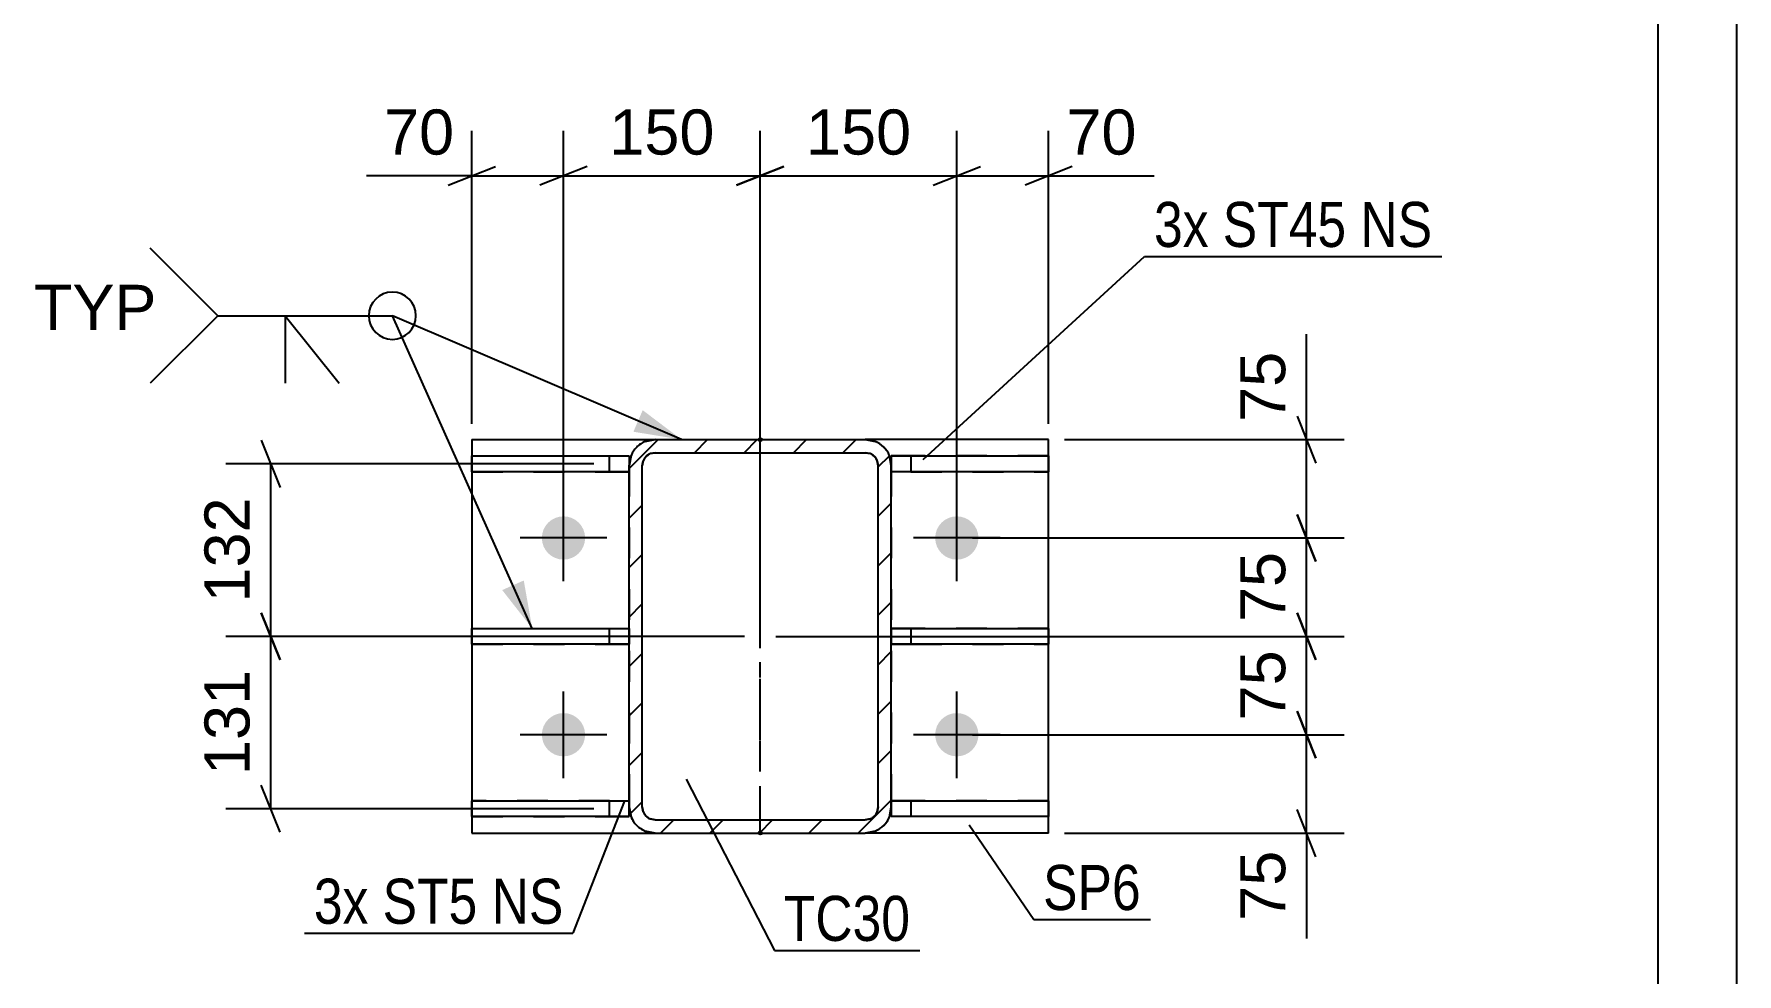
# Model space of a CAD drawing. Header units: millimetres. Extents: x -163 to 431, y -189 to 231.
# Drawn here: x 322.7 to 431, y 1.3 to 61 of the extents above; entities that cross this region are included whole.
import ezdxf

# ---------------------------------------------------------------- set-up
doc = ezdxf.new("R2010")
doc.units = ezdxf.units.MM
doc.linetypes.add('DXK_LINE_DOT2', pattern=[3.9198, 1.9599, -1.9599])
doc.linetypes.add('DXK_LINE_DOT3', pattern=[5.9187, 2.979, -0.9799, 0.9799, -0.9799])
doc.styles.add('Arial', font='ARIAL.TTF', dxfattribs={"height": 0.2})
doc.styles.add('Arial Narrow', font='ARIALN.TTF', dxfattribs={"height": 0.2})

# ---------------------------------------------------------------- blocks, each defined once
blk = doc.blocks.new('Unknown-284932107-1134')
at = {"color": 5, "linetype": 'Continuous'}
for p, q in [((430.97, -188.79), (430.97, 231.21)), ((425.97, -183.79), (425.97, 226.21))]:
    blk.add_line(p, q, dxfattribs=at)
blk = doc.blocks.new('Part-284932107-3740 - 3738')
at = {"linetype": 'Continuous'}
h = blk.add_hatch(dxfattribs=at)
h.set_pattern_fill('', scale=0.7, style=0, pattern_type=0)
h.set_pattern_definition([(45, (377.0957, 34.2452), (-1.57154, 1.57154), [])])
h.paths.add_polyline_path([(377.22, 33.61), (377.1, 34.25), (376.73, 34.79), (376.19, 35.15), (375.56, 35.27), (362.22, 35.27), (361.58, 35.15), (361.04, 34.79), (360.68, 34.25), (360.56, 33.61), (360.56, 11.94), (360.68, 11.3), (361.04, 10.76), (361.58, 10.4), (362.22, 10.27), (375.56, 10.27), (376.19, 10.4), (376.73, 10.76), (377.1, 11.3), (377.22, 11.94)])
h.paths.add_polyline_path([(376.33, 11.62), (376.15, 11.35), (375.87, 11.17), (375.56, 11.11), (362.22, 11.11), (361.9, 11.17), (361.63, 11.35), (361.45, 11.62), (361.39, 11.94), (361.39, 33.61), (361.45, 33.93), (361.63, 34.2), (361.9, 34.38), (362.22, 34.44), (375.56, 34.44), (375.87, 34.38), (376.15, 34.2), (376.33, 33.93), (376.39, 33.61), (376.39, 11.94)])
at = {"color": 7, "linetype": 'DXK_LINE_DOT2'}
for p, q in [((361.58, 35.15), (362.22, 35.27)), ((362.22, 35.27), (375.56, 35.27)), ((375.56, 35.27), (376.19, 35.15)), ((360.56, 33.61), (360.68, 34.25)), ((360.56, 33.61), (360.56, 11.94)), ((361.45, 33.93), (361.39, 33.61)), ((361.39, 11.94), (361.39, 33.61)), ((362.22, 34.44), (361.9, 34.38)), ((362.22, 34.44), (375.56, 34.44)), ((375.87, 34.38), (375.56, 34.44)), ((376.39, 33.61), (376.33, 33.93)), ((376.39, 11.94), (376.39, 33.61)), ((377.1, 34.25), (377.22, 33.61)), ((377.22, 33.61), (377.22, 11.94)), ((360.68, 11.3), (360.56, 11.94)), ((361.39, 11.94), (361.45, 11.62)), ((376.33, 11.62), (376.39, 11.94)), ((377.22, 11.94), (377.1, 11.3)), ((361.9, 11.17), (362.22, 11.11)), ((362.22, 11.11), (375.56, 11.11)), ((375.56, 11.11), (375.87, 11.17)), ((362.22, 10.27), (361.58, 10.4)), ((362.22, 10.27), (375.56, 10.27)), ((376.19, 10.4), (375.56, 10.27))]:
    blk.add_line(p, q, dxfattribs=at)
at = {"color": 2, "linetype": 'Continuous'}
for p, q in [((362.22, 35.27), (361.58, 35.15)), ((362.22, 35.27), (375.56, 35.27)), ((376.19, 35.15), (375.56, 35.27)), ((360.68, 34.25), (360.56, 33.61)), ((360.56, 11.94), (360.56, 33.61)), ((361.39, 33.61), (361.45, 33.93)), ((361.39, 11.94), (361.39, 33.61)), ((361.9, 34.38), (362.22, 34.44)), ((362.22, 34.44), (375.56, 34.44)), ((375.56, 34.44), (375.87, 34.38)), ((376.33, 33.93), (376.39, 33.61)), ((376.39, 11.94), (376.39, 33.61)), ((377.22, 33.61), (377.1, 34.25)), ((377.22, 11.94), (377.22, 33.61)), ((360.56, 11.94), (360.68, 11.3)), ((361.45, 11.62), (361.39, 11.94)), ((376.39, 11.94), (376.33, 11.62)), ((377.1, 11.3), (377.22, 11.94)), ((362.22, 11.11), (361.9, 11.17)), ((362.22, 11.11), (375.56, 11.11)), ((375.87, 11.17), (375.56, 11.11)), ((361.58, 10.4), (362.22, 10.27)), ((362.22, 10.27), (375.56, 10.27)), ((375.56, 10.27), (376.19, 10.4))]:
    blk.add_line(p, q, dxfattribs=at)
at = {"color": 7, "linetype": 'DXK_LINE_DOT3'}
blk.add_line((368.89, 22.77), (368.89, 22.77), dxfattribs=at)
at = {"color": 7, "linetype": 'DXK_LINE_DOT2'}
for centre, radius, start, end in [((362.22, 33.61), 1.67, 112.5, 157.5), ((375.56, 33.61), 1.67, 22.5, 67.5), ((362.22, 33.61), 0.833, 112.5, 157.5), ((375.56, 33.61), 0.833, 22.5, 67.5), ((362.22, 11.94), 1.67, 202.5, 247.5), ((362.22, 11.94), 0.833, 202.5, 247.5), ((375.56, 11.94), 0.833, 292.5, 337.5), ((375.56, 11.94), 1.67, 292.5, 337.5)]:
    blk.add_arc(centre, radius, start, end, dxfattribs=at)
at = {"color": 2, "linetype": 'Continuous'}
for centre, radius, start, end in [((362.22, 33.61), 1.67, 112.5, 157.5), ((375.56, 33.61), 1.67, 22.5, 67.5), ((362.22, 33.61), 0.833, 112.5, 157.5), ((375.56, 33.61), 0.833, 22.5, 67.5), ((362.22, 11.94), 1.67, 202.5, 247.5), ((362.22, 11.94), 0.833, 202.5, 247.5), ((375.56, 11.94), 0.833, 292.5, 337.5), ((375.56, 11.94), 1.67, 292.5, 337.5)]:
    blk.add_arc(centre, radius, start, end, dxfattribs=at)
blk = doc.blocks.new('Part-284932107-3762 - 3738')
at = {"linetype": 'Continuous'}
for points in [[(368.89, 35.17, -1), (368.89, 35.37, -1)], [(368.89, 10.17, -1), (368.89, 10.37, -1)]]:
    blk.add_hatch(color=246, dxfattribs=at).paths.add_polyline_path(points)
at = {"color": 2, "linetype": 'Continuous'}
for p, q in [((350.56, 35.27), (350.56, 10.27)), ((350.56, 35.27), (362.22, 35.27)), ((387.22, 35.27), (375.56, 35.27)), ((387.22, 10.27), (387.22, 35.27)), ((350.56, 10.27), (362.22, 10.27)), ((387.22, 10.27), (375.56, 10.27))]:
    blk.add_line(p, q, dxfattribs=at)
at = {"color": 7, "linetype": 'DXK_LINE_DOT2'}
for p, q in [((362.22, 35.27), (375.56, 35.27)), ((362.22, 10.27), (375.56, 10.27))]:
    blk.add_line(p, q, dxfattribs=at)
at = {"color": 7, "linetype": 'DXK_LINE_DOT3'}
blk.add_line((368.89, 10.27), (368.89, 35.27), dxfattribs=at)
at = {"color": 246, "linetype": 'DXK_LINE_DOT2'}
blk.add_line((368.89, 10.27), (368.89, 35.27), dxfattribs=at)
at = {"color": 246, "linetype": 'Continuous'}
for centre in [(368.89, 35.27), (368.89, 10.27)]:
    blk.add_circle(centre, 0.1, dxfattribs=at)
blk = doc.blocks.new('Part-284932107-3766 - 3738')
at = {"color": 2, "linetype": 'Continuous'}
for p, q in [((350.56, 22.27), (350.56, 23.27)), ((350.56, 23.27), (360.56, 23.27)), ((360.56, 22.27), (350.56, 22.27))]:
    blk.add_line(p, q, dxfattribs=at)
at = {"color": 7, "linetype": 'DXK_LINE_DOT2'}
for p, q in [((350.56, 23.27), (359.31, 23.27)), ((359.31, 22.27), (359.31, 23.27)), ((359.31, 23.27), (360.56, 23.27)), ((360.56, 23.27), (360.56, 22.27)), ((350.56, 22.27), (359.31, 22.27)), ((359.31, 22.27), (360.56, 22.27)), ((360.56, 22.27), (360.56, 22.27))]:
    blk.add_line(p, q, dxfattribs=at)
blk = doc.blocks.new('Part-284932107-3767 - 3738')
at = {"color": 2, "linetype": 'Continuous'}
for p, q in [((350.56, 33.23), (350.56, 34.23)), ((350.56, 34.23), (360.56, 34.23)), ((360.56, 34.23), (360.56, 33.61)), ((360.56, 33.23), (350.56, 33.23))]:
    blk.add_line(p, q, dxfattribs=at)
at = {"color": 7, "linetype": 'DXK_LINE_DOT2'}
for p, q in [((350.56, 34.23), (359.31, 34.23)), ((359.31, 33.23), (359.31, 34.23)), ((359.31, 34.23), (360.56, 34.23)), ((360.56, 33.61), (360.56, 33.23)), ((350.56, 33.23), (359.31, 33.23)), ((359.31, 33.23), (360.56, 33.23)), ((360.56, 33.23), (360.56, 33.23))]:
    blk.add_line(p, q, dxfattribs=at)
blk = doc.blocks.new('Bolt-284932107-3800 - 3738')
at = {"linetype": 'Continuous'}
for points in [[(355.01, 29.02, -1), (357.76, 29.02, -1)], [(380.01, 29.02, -1), (382.76, 29.02, -1)], [(355.01, 16.52, -1), (357.76, 16.52, -1)], [(380.01, 16.52, -1), (382.76, 16.52, -1)]]:
    blk.add_hatch(color=1, dxfattribs=at).paths.add_polyline_path(points)
at = {"color": 1, "linetype": 'Continuous'}
for p, q in [((356.39, 26.27), (356.39, 31.77)), ((381.39, 26.27), (381.39, 31.77)), ((359.14, 29.02), (353.64, 29.02)), ((384.14, 29.02), (378.64, 29.02)), ((356.39, 13.77), (356.39, 19.27)), ((381.39, 13.77), (381.39, 19.27)), ((359.14, 16.52), (353.64, 16.52)), ((384.14, 16.52), (378.64, 16.52))]:
    blk.add_line(p, q, dxfattribs=at)
blk = doc.blocks.new('Part-284932107-3768 - 3738')
at = {"color": 2, "linetype": 'Continuous'}
for p, q in [((350.56, 11.32), (350.56, 12.32)), ((350.56, 12.32), (360.56, 12.32)), ((360.56, 11.32), (360.56, 11.94)), ((360.56, 11.32), (350.56, 11.32)), ((360.56, 11.32), (360.56, 11.32))]:
    blk.add_line(p, q, dxfattribs=at)
at = {"color": 7, "linetype": 'DXK_LINE_DOT2'}
for p, q in [((359.31, 12.32), (350.56, 12.32)), ((359.31, 11.32), (359.31, 12.32)), ((359.31, 12.32), (360.56, 12.32)), ((360.56, 12.32), (360.56, 11.94)), ((350.56, 11.32), (359.31, 11.32)), ((359.31, 11.32), (360.56, 11.32)), ((360.56, 11.32), (360.56, 11.32))]:
    blk.add_line(p, q, dxfattribs=at)
blk = doc.blocks.new('Part-284932107-7744 - 3738')
at = {"color": 2, "linetype": 'Continuous'}
for p, q in [((377.22, 34.23), (377.22, 34.23)), ((377.22, 34.23), (387.22, 34.23)), ((377.22, 34.23), (377.22, 33.61)), ((387.22, 34.23), (387.22, 33.23)), ((387.22, 33.23), (377.22, 33.23))]:
    blk.add_line(p, q, dxfattribs=at)
at = {"color": 7, "linetype": 'DXK_LINE_DOT2'}
for p, q in [((378.47, 34.23), (377.22, 34.23)), ((377.22, 33.23), (377.22, 33.61)), ((387.22, 34.23), (378.47, 34.23)), ((378.47, 34.23), (378.47, 33.23)), ((378.47, 33.23), (377.22, 33.23)), ((378.47, 33.23), (387.22, 33.23))]:
    blk.add_line(p, q, dxfattribs=at)
blk = doc.blocks.new('Part-284932107-7743 - 3738')
at = {"color": 2, "linetype": 'Continuous'}
for p, q in [((377.22, 23.27), (387.22, 23.27)), ((387.22, 23.27), (387.22, 22.27)), ((387.22, 22.27), (377.22, 22.27))]:
    blk.add_line(p, q, dxfattribs=at)
at = {"color": 7, "linetype": 'DXK_LINE_DOT2'}
for p, q in [((378.47, 23.27), (377.22, 23.27)), ((377.22, 23.27), (377.22, 23.27)), ((377.22, 23.27), (377.22, 22.27)), ((387.22, 23.27), (378.47, 23.27)), ((378.47, 23.27), (378.47, 22.27)), ((377.22, 22.27), (378.47, 22.27)), ((378.47, 22.27), (387.22, 22.27))]:
    blk.add_line(p, q, dxfattribs=at)
blk = doc.blocks.new('Part-284932107-7745 - 3738')
at = {"color": 2, "linetype": 'Continuous'}
for p, q in [((377.22, 12.32), (387.22, 12.32)), ((377.22, 11.94), (377.22, 11.32)), ((387.22, 12.32), (387.22, 11.32)), ((387.22, 11.32), (377.22, 11.32))]:
    blk.add_line(p, q, dxfattribs=at)
at = {"color": 7, "linetype": 'DXK_LINE_DOT2'}
for p, q in [((378.47, 12.32), (377.22, 12.32)), ((377.22, 12.32), (377.22, 12.32)), ((377.22, 12.32), (377.22, 11.94)), ((387.22, 12.32), (378.47, 12.32)), ((378.47, 12.32), (378.47, 11.32)), ((378.47, 11.32), (377.22, 11.32)), ((377.22, 11.32), (377.22, 11.32)), ((387.22, 11.32), (378.47, 11.32))]:
    blk.add_line(p, q, dxfattribs=at)
blk = doc.blocks.new('StraightDimension-284932107-6272 - 3738')
at = {"color": 7, "linetype": 'Continuous'}
for p, q in [((403.61, 35.27), (403.61, 41.97)), ((403.61, 35.27), (403.61, 41.97)), ((403.01, 36.77), (404.21, 33.77)), ((388.22, 35.27), (406.01, 35.27)), ((403.61, 29.02), (403.61, 35.27)), ((404.21, 27.52), (403.01, 30.52)), ((382.39, 29.02), (406.01, 29.02))]:
    blk.add_line(p, q, dxfattribs=at)
at = {"color": 0}
blk.add_wipeout([(402.86, 41.45), (398.66, 41.45), (398.66, 35.8), (402.86, 35.8)], dxfattribs=at)
at = {"color": 3, "style": 'Arial'}
blk.add_text('75', height=2.865, rotation=90.0002, dxfattribs=at).set_placement((402.26, 36.4))
blk = doc.blocks.new('StraightDimension-284932107-3876 - 3738')
at = {"color": 7, "linetype": 'Continuous'}
for p, q in [((368.89, 23.77), (368.89, 54.88)), ((381.39, 30.02), (381.39, 54.88)), ((370.39, 52.63), (367.39, 51.43)), ((368.89, 52.03), (381.39, 52.03)), ((379.89, 51.43), (382.89, 52.63))]:
    blk.add_line(p, q, dxfattribs=at)
at = {"color": 0}
blk.add_wipeout([(379.07, 52.78), (379.07, 56.98), (371.2, 56.98), (371.2, 52.78)], dxfattribs=at)
at = {"color": 3, "style": 'Arial'}
blk.add_text('150', height=2.865, dxfattribs=at).set_placement((371.8, 53.38))
blk = doc.blocks.new('StraightDimension-284932107-3851 - 3738')
at = {"color": 7, "linetype": 'Continuous'}
for p, q in [((337.18, 24.27), (338.38, 21.27)), ((367.89, 22.77), (334.93, 22.77)), ((337.78, 11.82), (337.78, 22.77)), ((338.38, 10.32), (337.18, 13.32)), ((358.31, 11.82), (334.93, 11.82))]:
    blk.add_line(p, q, dxfattribs=at)
at = {"color": 0}
blk.add_wipeout([(337.03, 21.23), (332.83, 21.23), (332.83, 13.36), (337.03, 13.36)], dxfattribs=at)
at = {"color": 3, "style": 'Arial'}
blk.add_text('131', height=2.865, rotation=90.0002, dxfattribs=at).set_placement((336.43, 13.96))
blk = doc.blocks.new('StraightDimension-284932107-3858 - 3738')
at = {"color": 7, "linetype": 'Continuous'}
for p, q in [((337.18, 35.23), (338.38, 32.23)), ((358.31, 33.73), (334.93, 33.73)), ((337.78, 22.77), (337.78, 33.73)), ((338.38, 21.27), (337.18, 24.27)), ((367.89, 22.77), (334.93, 22.77))]:
    blk.add_line(p, q, dxfattribs=at)
at = {"color": 0}
blk.add_wipeout([(337.03, 32.19), (332.83, 32.19), (332.83, 24.32), (337.03, 24.32)], dxfattribs=at)
at = {"color": 3, "style": 'Arial'}
blk.add_text('132', height=2.865, rotation=90.0002, dxfattribs=at).set_placement((336.43, 24.92))
blk = doc.blocks.new('StraightDimension-284932107-3866 - 3738')
at = {"color": 7, "linetype": 'Continuous'}
for p, q in [((381.39, 30.02), (381.39, 54.88)), ((387.22, 36.27), (387.22, 54.88)), ((379.89, 51.43), (382.89, 52.63)), ((381.39, 52.03), (387.22, 52.03)), ((388.72, 52.63), (385.72, 51.43)), ((387.22, 52.03), (393.92, 52.03)), ((387.22, 52.03), (393.92, 52.03))]:
    blk.add_line(p, q, dxfattribs=at)
at = {"color": 0}
blk.add_wipeout([(393.39, 52.78), (393.39, 56.98), (387.75, 56.98), (387.75, 52.78)], dxfattribs=at)
at = {"color": 3, "style": 'Arial'}
blk.add_text('70', height=2.865, dxfattribs=at).set_placement((388.35, 53.38))
blk = doc.blocks.new('StraightDimension-284932107-3887 - 3738')
at = {"color": 7, "linetype": 'Continuous'}
for p, q in [((356.39, 30.02), (356.39, 54.88)), ((368.89, 23.77), (368.89, 54.88)), ((357.89, 52.63), (354.89, 51.43)), ((356.39, 52.03), (368.89, 52.03)), ((367.39, 51.43), (370.39, 52.63))]:
    blk.add_line(p, q, dxfattribs=at)
at = {"color": 0}
blk.add_wipeout([(366.57, 52.78), (366.57, 56.98), (358.7, 56.98), (358.7, 52.78)], dxfattribs=at)
at = {"color": 3, "style": 'Arial'}
blk.add_text('150', height=2.865, dxfattribs=at).set_placement((359.3, 53.38))
blk = doc.blocks.new('StraightDimension-284932107-3898 - 3738')
at = {"color": 7, "linetype": 'Continuous'}
for p, q in [((350.56, 36.27), (350.56, 54.88)), ((356.39, 30.02), (356.39, 54.88)), ((350.56, 52.03), (343.86, 52.03)), ((350.56, 52.03), (343.86, 52.03)), ((349.06, 51.43), (352.06, 52.63)), ((350.56, 52.03), (356.39, 52.03)), ((357.89, 52.63), (354.89, 51.43))]:
    blk.add_line(p, q, dxfattribs=at)
at = {"color": 0}
blk.add_wipeout([(350.03, 52.78), (350.03, 56.98), (344.38, 56.98), (344.38, 52.78)], dxfattribs=at)
at = {"color": 3, "style": 'Arial'}
blk.add_text('70', height=2.865, dxfattribs=at).set_placement((344.98, 53.38))
blk = doc.blocks.new('StraightDimension-284932107-6273 - 3738')
at = {"color": 7, "linetype": 'Continuous'}
for p, q in [((403.01, 30.52), (404.21, 27.52)), ((382.39, 29.02), (406.01, 29.02)), ((403.61, 22.77), (403.61, 29.02)), ((404.21, 21.27), (403.01, 24.27)), ((369.89, 22.77), (406.01, 22.77))]:
    blk.add_line(p, q, dxfattribs=at)
at = {"color": 0}
blk.add_wipeout([(402.86, 28.72), (398.66, 28.72), (398.66, 23.08), (402.86, 23.08)], dxfattribs=at)
at = {"color": 3, "style": 'Arial'}
blk.add_text('75', height=2.865, rotation=90.0002, dxfattribs=at).set_placement((402.26, 23.68))
blk = doc.blocks.new('StraightDimension-284932107-6274 - 3738')
at = {"color": 7, "linetype": 'Continuous'}
for p, q in [((403.01, 24.27), (404.21, 21.27)), ((369.89, 22.77), (406.01, 22.77)), ((403.61, 16.52), (403.61, 22.77)), ((404.21, 15.02), (403.01, 18.02)), ((382.39, 16.52), (406.01, 16.52))]:
    blk.add_line(p, q, dxfattribs=at)
at = {"color": 0}
blk.add_wipeout([(402.86, 22.47), (398.66, 22.47), (398.66, 16.83), (402.86, 16.83)], dxfattribs=at)
at = {"color": 3, "style": 'Arial'}
blk.add_text('75', height=2.865, rotation=90.0002, dxfattribs=at).set_placement((402.26, 17.43))
blk = doc.blocks.new('StraightDimension-284932107-6275 - 3738')
at = {"color": 7, "linetype": 'Continuous'}
for p, q in [((403.01, 18.02), (404.21, 15.02)), ((382.39, 16.52), (406.01, 16.52)), ((403.61, 10.27), (403.61, 16.52)), ((404.21, 8.77), (403.01, 11.77)), ((388.22, 10.27), (406.01, 10.27)), ((403.61, 10.27), (403.61, 3.58)), ((403.61, 10.27), (403.61, 3.58))]:
    blk.add_line(p, q, dxfattribs=at)
at = {"color": 0}
blk.add_wipeout([(402.86, 9.75), (398.66, 9.75), (398.66, 4.1), (402.86, 4.1)], dxfattribs=at)
at = {"color": 3, "style": 'Arial'}
blk.add_text('75', height=2.865, rotation=90.0002, dxfattribs=at).set_placement((402.26, 4.7))
blk = doc.blocks.new('WeldMark-284932107-6374 - 3738')
at = {"linetype": 'Continuous'}
for points in [[(361.42, 37.14), (363.89, 35.27), (360.83, 35.77)], [(353.86, 26.32), (354.4, 23.27), (352.49, 25.71)]]:
    blk.add_hatch(color=30, dxfattribs=at).paths.add_polyline_path(points)
at = {"color": 30, "linetype": 'Continuous'}
for p in [(334.41, 43.14), (363.89, 35.27), (354.4, 23.27)]:
    blk.add_line(p, (345.51, 43.14), dxfattribs=at)
at = {"color": 3, "linetype": 'Continuous'}
for q in [(342.12, 38.85), (338.7, 38.85)]:
    blk.add_line((338.7, 43.14), q, dxfattribs=at)
for start, end in [(90, 270), (270, 90)]:
    blk.add_arc((345.51, 43.14), 1.5, start, end, dxfattribs=at)
at = {"color": 0, "linetype": 'Continuous'}
blk.add_wipeout([(330.51, 42.24), (330.51, 45.24), (322.73, 45.24), (322.73, 42.24)], dxfattribs=at)
blk.add_wipeout([(330.51, 42.24), (330.51, 45.24), (322.73, 45.24), (322.73, 42.24)], dxfattribs=at)
at = {"color": 3, "linetype": 'Continuous'}
for q in [(330.12, 47.43), (330.12, 38.85)]:
    blk.add_line((334.41, 43.14), q, dxfattribs=at)
at = {"color": 3, "linetype": 'Continuous', "style": 'Arial'}
blk.add_text('TYP', height=2.865, dxfattribs=at).set_placement((322.73, 42.24))
blk = doc.blocks.new('MarkSet-284932107-8934 - 3738')
at = {"color": 30, "linetype": 'Continuous'}
for p, q in [((379.25, 34.01), (393.32, 46.91)), ((393.32, 46.91), (412.21, 46.91))]:
    blk.add_line(p, q, dxfattribs=at)
at = {"color": 0}
for points in [[(397.39, 47.51), (397.39, 50.51), (393.92, 50.51), (393.92, 47.51)], [(406.14, 47.51), (406.14, 50.51), (398.29, 50.51), (398.29, 47.51)], [(411.61, 47.51), (411.61, 50.51), (407.04, 50.51), (407.04, 47.51)]]:
    blk.add_wipeout(points, dxfattribs=at)
for points in [[(397.39, 47.51), (397.39, 50.51), (393.92, 50.51), (393.92, 47.51)], [(406.14, 47.51), (406.14, 50.51), (398.29, 50.51), (398.29, 47.51)], [(411.61, 47.51), (411.61, 50.51), (407.04, 50.51), (407.04, 47.51)]]:
    blk.add_wipeout(points, dxfattribs=at)
at = {"color": 3, "style": 'Arial Narrow'}
for s, p in [('3x', (393.92, 47.51)), ('ST45', (398.29, 47.51)), ('NS', (407.04, 47.51))]:
    blk.add_text(s, height=2.863, dxfattribs=at).set_placement(p)
blk = doc.blocks.new('MarkSet-284932107-8976 - 3738')
at = {"color": 30, "linetype": 'Continuous'}
for p in [(360.27, 12.32), (339.92, 3.91)]:
    blk.add_line(p, (356.98, 3.91), dxfattribs=at)
at = {"color": 0}
for points in [[(343.99, 4.51), (343.99, 7.51), (340.52, 7.51), (340.52, 4.51)], [(350.92, 4.51), (350.92, 7.51), (344.89, 7.51), (344.89, 4.51)], [(356.38, 4.51), (356.38, 7.51), (351.82, 7.51), (351.82, 4.51)]]:
    blk.add_wipeout(points, dxfattribs=at)
for points in [[(343.99, 4.51), (343.99, 7.51), (340.52, 7.51), (340.52, 4.51)], [(350.92, 4.51), (350.92, 7.51), (344.89, 7.51), (344.89, 4.51)], [(356.38, 4.51), (356.38, 7.51), (351.82, 7.51), (351.82, 4.51)]]:
    blk.add_wipeout(points, dxfattribs=at)
at = {"color": 3, "style": 'Arial Narrow'}
for s, p in [('3x', (340.52, 4.51)), ('ST5', (344.89, 4.51)), ('NS', (351.82, 4.51))]:
    blk.add_text(s, height=2.863, dxfattribs=at).set_placement(p)
blk = doc.blocks.new('Mark-284932107-9013 - 3738')
at = {"color": 30, "linetype": 'Continuous'}
for p, q in [((364.19, 13.69), (369.79, 2.82)), ((369.79, 2.82), (379.03, 2.82))]:
    blk.add_line(p, q, dxfattribs=at)
at = {"color": 0}
blk.add_wipeout([(378.43, 3.42), (378.43, 6.42), (370.39, 6.42), (370.39, 3.42)], dxfattribs=at)
blk.add_wipeout([(378.43, 3.42), (378.43, 6.42), (370.39, 6.42), (370.39, 3.42)], dxfattribs=at)
at = {"color": 3, "style": 'Arial Narrow'}
blk.add_text('TC30', height=2.863, dxfattribs=at).set_placement((370.39, 3.42))
blk = doc.blocks.new('Mark-284932107-9016 - 3738')
at = {"color": 30, "linetype": 'Continuous'}
for p, q in [((382.16, 10.79), (386.27, 4.78)), ((386.27, 4.78), (393.69, 4.78))]:
    blk.add_line(p, q, dxfattribs=at)
at = {"color": 0}
blk.add_wipeout([(393.09, 5.38), (393.09, 8.38), (386.87, 8.38), (386.87, 5.38)], dxfattribs=at)
blk.add_wipeout([(393.09, 5.38), (393.09, 8.38), (386.87, 8.38), (386.87, 5.38)], dxfattribs=at)
at = {"color": 3, "style": 'Arial Narrow'}
blk.add_text('SP6', height=2.863, dxfattribs=at).set_placement((386.87, 5.38))

msp = doc.modelspace()

# ---------------------------------------------------------------- block references
for name in ['Unknown-284932107-1134', 'Part-284932107-3762 - 3738', 'Part-284932107-3740 - 3738', 'Part-284932107-3767 - 3738', 'Part-284932107-7744 - 3738', 'Bolt-284932107-3800 - 3738', 'Part-284932107-3766 - 3738', 'Part-284932107-7743 - 3738', 'Part-284932107-3768 - 3738', 'Part-284932107-7745 - 3738']:
    msp.add_blockref(name, (0, 0))

# ---------------------------------------------------------------- next in the draw order: block references
msp.add_blockref('StraightDimension-284932107-6272 - 3738', (0, 0))

# ---------------------------------------------------------------- next in the draw order: block references
msp.add_blockref('StraightDimension-284932107-3876 - 3738', (0, 0))

# ---------------------------------------------------------------- next in the draw order: block references
for name in ['StraightDimension-284932107-3866 - 3738', 'StraightDimension-284932107-3851 - 3738']:
    msp.add_blockref(name, (0, 0))

# ---------------------------------------------------------------- next in the draw order: block references
for name in ['MarkSet-284932107-8934 - 3738', 'StraightDimension-284932107-3858 - 3738', 'Mark-284932107-9013 - 3738', 'MarkSet-284932107-8976 - 3738']:
    msp.add_blockref(name, (0, 0))

# ---------------------------------------------------------------- next in the draw order: block references
msp.add_blockref('StraightDimension-284932107-3887 - 3738', (0, 0))

# ---------------------------------------------------------------- next in the draw order: block references
for name in ['StraightDimension-284932107-3898 - 3738', 'StraightDimension-284932107-6273 - 3738']:
    msp.add_blockref(name, (0, 0))

# ---------------------------------------------------------------- next in the draw order: block references
for name in ['WeldMark-284932107-6374 - 3738', 'StraightDimension-284932107-6274 - 3738']:
    msp.add_blockref(name, (0, 0))

# ---------------------------------------------------------------- next in the draw order: block references
msp.add_blockref('StraightDimension-284932107-6275 - 3738', (0, 0))

# ---------------------------------------------------------------- next in the draw order: block references
msp.add_blockref('Mark-284932107-9016 - 3738', (0, 0))

doc.saveas('drawing.dxf')
